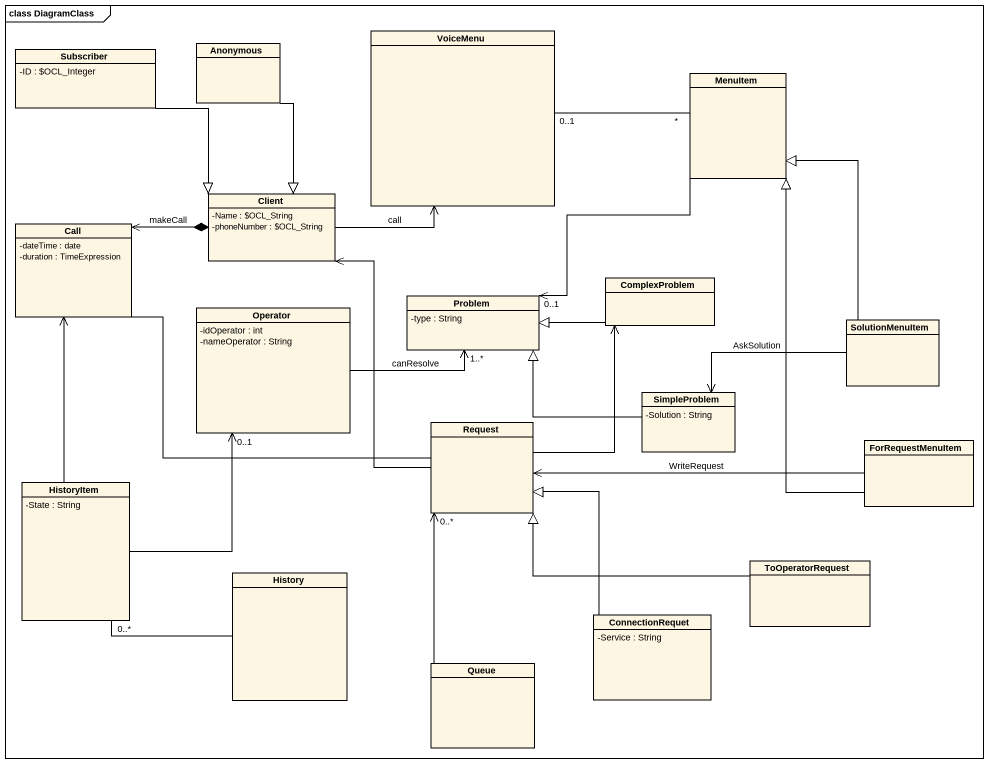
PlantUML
@startuml
mainframe class DiagramClass
hide circle
hide empty members
skinparam classAttributeIconSize 0
class VoiceMenu
class Subscriber {
  -ID : ~$OCL_Integer
}
class Anonymous
class MenuItem
class Call {
  -dateTime : date
  -duration : TimeExpression
}
class Client {
  -Name : ~$OCL_String
  -phoneNumber : ~$OCL_String
}
class Operator {
  -idOperator : int
  -nameOperator : String
}
class Problem {
  -type : String
}
class ComplexProblem
class SolutionMenuItem
class Request
class SimpleProblem {
  -Solution : String
}
class ForRequestMenuItem
class HistoryItem {
  -State : String
}
class History
class ToOperatorRequest
class ConnectionRequet {
  -Service : String
}
class "Queue" as Queue_
VoiceMenu "0..1" -right- "*" MenuItem
Subscriber --|> Client
Anonymous --|> Client
MenuItem --> "0..1" Problem
Call <-- HistoryItem
Client -right-> VoiceMenu : call
Client *-left-> Call : makeCall
Problem "1..*" <-left- Operator : canResolve
ComplexProblem -left-|> Problem
SolutionMenuItem -up-|> MenuItem
SolutionMenuItem -left-> SimpleProblem : AskSolution
Request -left- Call
Request -up-> Client
Request -up-> ComplexProblem
SimpleProblem -left-|> Problem
ForRequestMenuItem -up-|> MenuItem
ForRequestMenuItem -left-> Request : WriteRequest
HistoryItem -up-> "0..1" Operator
History -left- "0..*" HistoryItem
ToOperatorRequest -left-|> Request
ConnectionRequet -up-|> Request
Queue_ -up-> "0..*" Request
@enduml
